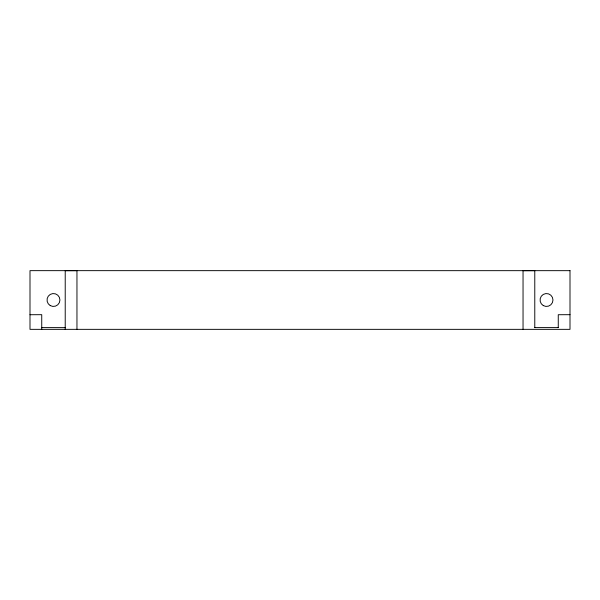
<?xml version="1.0" encoding="UTF-8"?>
<svg xmlns="http://www.w3.org/2000/svg" width="600" height="600" viewBox="0 0 600 600"><rect width="100%" height="100%" fill="white"/><g stroke="black" fill="none" stroke-linecap="round" stroke-linejoin="round"><path stroke-width="0.9" d="M30 314.722L41.737 314.685L41.737 329.347M570 314.685L558.263 314.722L558.263 327.638M41.737 327.6L65.22 327.638M534.78 327.6L558.263 327.6M534.78 327.638L534.78 270.668L523.043 270.697L523.043 329.347M76.957 329.347L76.957 270.668L65.22 270.697L65.22 329.347M570 270.668L30 270.653L30 329.347L570 329.347L570 270.653M543.293 305.587A6.457 6.457 0 0 0 552.975 300A6.457 6.457 0 0 0 543.293 294.405A6.457 6.457 0 0 0 543.293 305.587M50.25 305.587A6.457 6.457 0 0 0 59.932 300A6.457 6.457 0 0 0 50.25 294.405A6.457 6.457 0 0 0 50.25 305.587"/></g></svg>
